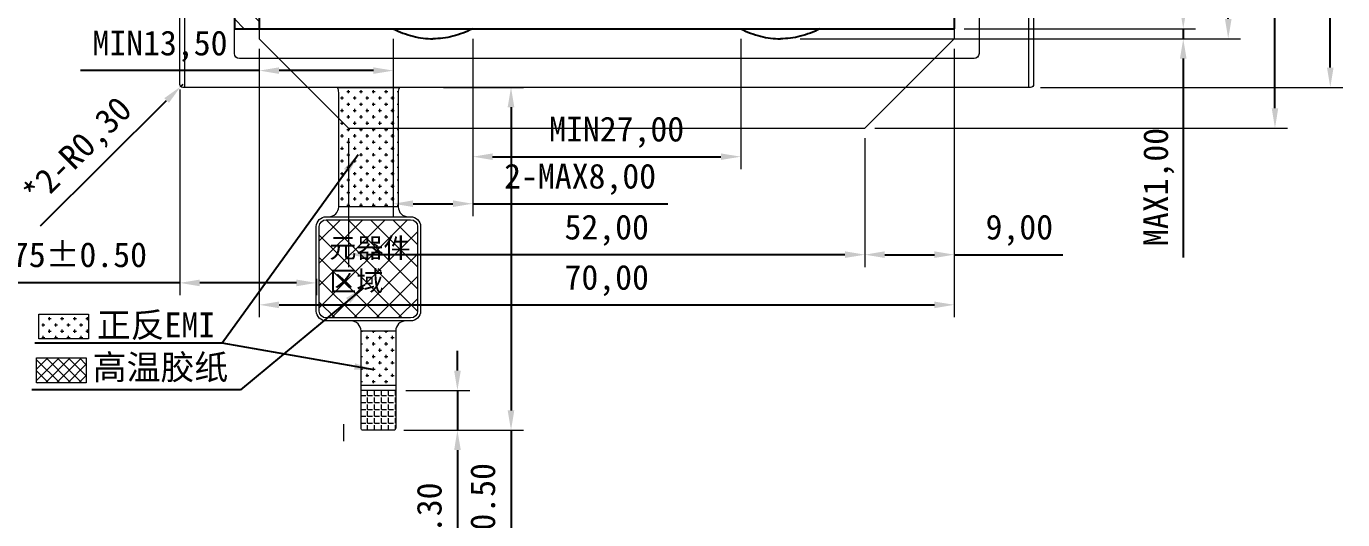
# Model space of a CAD drawing. Header units: millimetres. Extents: x 1946 to 4611, y 2266 to 2855.
# Drawn here: x 3648.4 to 3781, y 2625.5 to 2675.2 of the extents above; entities that cross this region are included whole.
import ezdxf

# ---------------------------------------------------------------- set-up
doc = ezdxf.new("R2010")
doc.units = ezdxf.units.MM
for name, color, linetype, lineweight in [('BACKLIGHT', 7, 'Continuous', 20), ('Cover Lens', 152, 'Continuous', 0), ('EMI', 5, 'Continuous', 0), ('FPC', 30, 'Continuous', 0), ('FPC Stiffener', 7, 'Continuous', 0), ('Sensor', 6, 'Continuous', 0), ('silicone', 193, 'Continuous', 20)]:
    doc.layers.add(name, color=color, linetype=linetype, lineweight=lineweight)
doc.layers.add('Dim', color=4, linetype='Continuous')
doc.layers.add('Mylar', color=2, linetype='Continuous')
doc.styles.add('宋体', font='')
doc.styles.get('宋体').set_extended_font_data('SimSun')
doc.dimstyles.new('DIM', dxfattribs={"dimtxt": 2.5, "dimasz": 2, "dimexe": 1.25, "dimexo": 1, "dimgap": 1, "dimtad": 1, "dimzin": 1, "dimtxsty": '宋体', "dimcen": 2.5, "dimazin": 0, "dimtfac": 1, "dimtmove": 0, "dimatfit": 3, "dimfxl": 0, "dimlwe": 0, "dimarcsym": 0})

# ---------------------------------------------------------------- blocks, each defined once
blk = doc.blocks.new('CG1')
at = {"layer": 'Cover Lens'}
for p, q in [((-41, 66.5), (-41, 67)), ((41, 66.5), (41, 67)), ((-42.5, 65), (-43, 65)), ((42.5, 65), (43, 65))]:
    blk.add_line(p, q, dxfattribs=at)
blk.add_lwpolyline([(-43, -7.6), (-43, 65, -0.414214), (-41, 67), (41, 67, -0.414214), (43, 65), (43, -7.6, -0.414214), (42.7, -7.9), (-42.7, -7.9, -0.414214)], format="xyb", close=True, dxfattribs=at)
blk.add_lwpolyline([(-42.5, -7.9), (-42.5, 65, -0.414214), (-41, 66.5), (41, 66.5, -0.414214), (42.5, 65), (42.5, -7.9)], format="xyb", dxfattribs=at)
blk.add_lwpolyline([(-33, 0), (33, 0), (33, 54), (-33, 54)], close=True, dxfattribs=at)
blk = doc.blocks.new('*D83')
at = {"layer": 'Defpoints', "color": 0}
for p in [(3663.99, 2669.14), (3664.2, 2669.35)]:
    blk.add_point(p, dxfattribs=at)
at = {"layer": 'Dim', "color": 0, "lineweight": -2}
for p, q in [((3664.2, 2669.35), (3663.99, 2669.14)), ((3649.87, 2655.09), (3662.57, 2667.73))]:
    blk.add_line(p, q, dxfattribs=at)
at = {"layer": 'Dim', "color": 0}
blk.add_solid([(3662.33, 2667.96), (3662.8, 2667.49), (3663.99, 2669.14)], dxfattribs=at)
at = {"layer": 'Dim', "color": 0, "insert": (3653.78, 2662.45), "char_height": 2.5, "attachment_point": 5, "rotation": 44.855, "style": '宋体'}
blk.add_mtext('{\\C2;*}2-R0,30', dxfattribs=at)
blk = doc.blocks.new('*D92')
at = {"layer": 'Defpoints', "color": 0}
for p in [(3747.9, 2743.95), (3779.78, 2743.95), (3749.6, 2669.05)]:
    blk.add_point(p, dxfattribs=at)
at = {"layer": 'Dim', "color": 0, "lineweight": 0}
for p, q in [((3748.9, 2743.95), (3781.03, 2743.95)), ((3750.6, 2669.05), (3781.03, 2669.05))]:
    blk.add_line(p, q, dxfattribs=at)
at = {"layer": 'Dim', "color": 0, "lineweight": -2}
blk.add_line((3779.78, 2671.05), (3779.78, 2741.95), dxfattribs=at)
at = {"layer": 'Dim', "color": 0}
for points in [[(3779.45, 2741.95), (3780.11, 2741.95), (3779.78, 2743.95)], [(3779.45, 2671.05), (3780.11, 2671.05), (3779.78, 2669.05)]]:
    blk.add_solid(points, dxfattribs=at)
at = {"layer": 'Dim', "color": 0, "insert": (3777.26, 2706.5), "char_height": 2.5, "attachment_point": 5, "rotation": 90, "style": '宋体'}
blk.add_mtext('{\\C2;*}74,90%%P0.05 OD', dxfattribs=at)
blk = doc.blocks.new('*D101')
at = {"layer": 'Defpoints', "color": 0}
for p in [(3663.9, 2669.85), (3677.65, 2650.77), (3663.9, 2649.36)]:
    blk.add_point(p, dxfattribs=at)
at = {"layer": 'Dim', "color": 0, "lineweight": 0}
for p, q in [((3663.9, 2668.85), (3663.9, 2648.11)), ((3677.65, 2649.77), (3677.65, 2648.11))]:
    blk.add_line(p, q, dxfattribs=at)
at = {"layer": 'Dim', "color": 0, "lineweight": -2}
for p, q in [((3663.9, 2649.36), (3638.87, 2649.36)), ((3675.65, 2649.36), (3665.9, 2649.36))]:
    blk.add_line(p, q, dxfattribs=at)
at = {"layer": 'Dim', "color": 0}
for points in [[(3665.9, 2649.69), (3665.9, 2649.02), (3663.9, 2649.36)], [(3675.65, 2649.69), (3675.65, 2649.02), (3677.65, 2649.36)]]:
    blk.add_solid(points, dxfattribs=at)
at = {"layer": 'Dim', "color": 0, "insert": (3650.39, 2651.88), "char_height": 2.5, "attachment_point": 5, "style": '宋体'}
blk.add_mtext('{\\C2;*}13,75%%P0.50', dxfattribs=at)
blk = doc.blocks.new('*D102')
at = {"layer": 'Defpoints', "color": 0}
for p in [(3689.45, 2669.05), (3685.45, 2634.52), (3697.26, 2634.52)]:
    blk.add_point(p, dxfattribs=at)
at = {"layer": 'Dim', "color": 0, "lineweight": 0}
for p, q in [((3690.45, 2669.05), (3698.51, 2669.05)), ((3686.45, 2634.52), (3698.51, 2634.52))]:
    blk.add_line(p, q, dxfattribs=at)
at = {"layer": 'Dim', "color": 0, "lineweight": -2}
for p, q in [((3697.26, 2667.05), (3697.26, 2636.52)), ((3697.26, 2634.52), (3697.26, 2609.5))]:
    blk.add_line(p, q, dxfattribs=at)
at = {"layer": 'Dim', "color": 0}
for points in [[(3696.92, 2667.05), (3697.59, 2667.05), (3697.26, 2669.05)], [(3696.92, 2636.52), (3697.59, 2636.52), (3697.26, 2634.52)]]:
    blk.add_solid(points, dxfattribs=at)
at = {"layer": 'Dim', "color": 0, "insert": (3694.73, 2621.01), "char_height": 2.5, "attachment_point": 5, "rotation": 90, "style": '宋体'}
blk.add_mtext('{\\C2;*}34,53%%P0.50', dxfattribs=at)
blk = doc.blocks.new('*D103')
at = {"layer": 'Defpoints', "color": 0}
for p in [(3685.65, 2638.52), (3685.45, 2634.52), (3691.86, 2634.52)]:
    blk.add_point(p, dxfattribs=at)
at = {"layer": 'Dim', "color": 0, "lineweight": -2}
for p, q in [((3691.86, 2640.52), (3691.86, 2642.52)), ((3691.86, 2638.52), (3691.86, 2634.52)), ((3691.86, 2632.52), (3691.86, 2609.27))]:
    blk.add_line(p, q, dxfattribs=at)
at = {"layer": 'Dim', "color": 0, "lineweight": 0}
for p, q in [((3686.65, 2638.52), (3693.11, 2638.52)), ((3686.45, 2634.52), (3693.11, 2634.52))]:
    blk.add_line(p, q, dxfattribs=at)
at = {"layer": 'Dim', "color": 0}
for points in [[(3691.53, 2640.52), (3692.2, 2640.52), (3691.86, 2638.52)], [(3691.53, 2632.52), (3692.2, 2632.52), (3691.86, 2634.52)]]:
    blk.add_solid(points, dxfattribs=at)
at = {"layer": 'Dim', "color": 0, "insert": (3689.34, 2619.9), "char_height": 2.5, "attachment_point": 5, "rotation": 90, "style": '宋体'}
blk.add_mtext('{\\C2;*}4,00%%P0.30', dxfattribs=at)
blk = doc.blocks.new('*D155')
at = {"layer": 'Defpoints', "color": 0}
for p in [(3741.9, 2732.95), (3764.97, 2732.95), (3741.9, 2674.95)]:
    blk.add_point(p, dxfattribs=at)
at = {"layer": 'Dim', "color": 0, "lineweight": 0}
for p, q in [((3742.9, 2732.95), (3766.22, 2732.95)), ((3742.9, 2674.95), (3766.22, 2674.95))]:
    blk.add_line(p, q, dxfattribs=at)
at = {"layer": 'Dim', "color": 0, "lineweight": -2}
blk.add_line((3764.97, 2676.95), (3764.97, 2730.95), dxfattribs=at)
at = {"layer": 'Dim', "color": 0}
for points in [[(3764.64, 2730.95), (3765.3, 2730.95), (3764.97, 2732.95)], [(3764.64, 2676.95), (3765.3, 2676.95), (3764.97, 2674.95)]]:
    blk.add_solid(points, dxfattribs=at)
at = {"layer": 'Dim', "color": 0, "insert": (3762.51, 2703.95), "char_height": 2.5, "attachment_point": 5, "rotation": 90, "style": '宋体'}
blk.add_mtext('LCD58,00', dxfattribs=at)
blk = doc.blocks.new('*D162')
at = {"layer": 'Defpoints', "color": 0}
for p in [(3680.9, 2664.95), (3732.9, 2664.95), (3680.9, 2652.2)]:
    blk.add_point(p, dxfattribs=at)
at = {"layer": 'Dim', "color": 0, "lineweight": 0}
for p, q in [((3680.9, 2663.95), (3680.9, 2650.95)), ((3732.9, 2663.95), (3732.9, 2650.95))]:
    blk.add_line(p, q, dxfattribs=at)
at = {"layer": 'Dim', "color": 0, "lineweight": -2}
blk.add_line((3730.9, 2652.2), (3682.9, 2652.2), dxfattribs=at)
at = {"layer": 'Dim', "color": 0}
for points in [[(3682.9, 2652.54), (3682.9, 2651.87), (3680.9, 2652.2)], [(3730.9, 2652.54), (3730.9, 2651.87), (3732.9, 2652.2)]]:
    blk.add_solid(points, dxfattribs=at)
at = {"layer": 'Dim', "color": 0, "insert": (3706.9, 2654.66), "char_height": 2.5, "attachment_point": 5, "style": '宋体'}
blk.add_mtext('52,00', dxfattribs=at)
blk = doc.blocks.new('*D163')
at = {"layer": 'Defpoints', "color": 0}
for p in [(3741.9, 2673.95), (3732.9, 2664.95), (3741.9, 2652.2)]:
    blk.add_point(p, dxfattribs=at)
at = {"layer": 'Dim', "color": 0, "lineweight": 0}
for p, q in [((3741.9, 2672.95), (3741.9, 2650.95)), ((3732.9, 2663.95), (3732.9, 2650.95))]:
    blk.add_line(p, q, dxfattribs=at)
at = {"layer": 'Dim', "color": 0, "lineweight": -2}
for p, q in [((3734.9, 2652.2), (3739.9, 2652.2)), ((3741.9, 2652.2), (3752.85, 2652.2))]:
    blk.add_line(p, q, dxfattribs=at)
at = {"layer": 'Dim', "color": 0}
for points in [[(3734.9, 2652.54), (3734.9, 2651.87), (3732.9, 2652.2)], [(3739.9, 2652.54), (3739.9, 2651.87), (3741.9, 2652.2)]]:
    blk.add_solid(points, dxfattribs=at)
at = {"layer": 'Dim', "color": 0, "insert": (3748.46, 2654.66), "char_height": 2.5, "attachment_point": 5, "style": '宋体'}
blk.add_mtext('9,00', dxfattribs=at)
blk = doc.blocks.new('*D164')
at = {"layer": 'Defpoints', "color": 0}
for p in [(3741.9, 2732.95), (3774.21, 2732.95), (3732.9, 2664.95)]:
    blk.add_point(p, dxfattribs=at)
at = {"layer": 'Dim', "color": 0, "lineweight": 0}
for p, q in [((3742.9, 2732.95), (3775.46, 2732.95)), ((3733.9, 2664.95), (3775.46, 2664.95))]:
    blk.add_line(p, q, dxfattribs=at)
at = {"layer": 'Dim', "color": 0, "lineweight": -2}
blk.add_line((3774.21, 2666.95), (3774.21, 2730.95), dxfattribs=at)
at = {"layer": 'Dim', "color": 0}
for points in [[(3773.88, 2730.95), (3774.54, 2730.95), (3774.21, 2732.95)], [(3773.88, 2666.95), (3774.54, 2666.95), (3774.21, 2664.95)]]:
    blk.add_solid(points, dxfattribs=at)
at = {"layer": 'Dim', "color": 0, "insert": (3771.75, 2698.69), "char_height": 2.5, "attachment_point": 5, "rotation": 90, "style": '宋体'}
blk.add_mtext('{\\C2;*}68,00', dxfattribs=at)
blk = doc.blocks.new('*D168')
at = {"layer": 'Defpoints', "color": 0}
for p in [(3741.9, 2732.95), (3769.5, 2732.95), (3743.4, 2673.95)]:
    blk.add_point(p, dxfattribs=at)
at = {"layer": 'Dim', "color": 0, "lineweight": 0}
for p, q in [((3742.9, 2732.95), (3770.75, 2732.95)), ((3744.4, 2673.95), (3770.75, 2673.95))]:
    blk.add_line(p, q, dxfattribs=at)
at = {"layer": 'Dim', "color": 0, "lineweight": -2}
blk.add_line((3769.5, 2675.95), (3769.5, 2730.95), dxfattribs=at)
at = {"layer": 'Dim', "color": 0}
for points in [[(3769.17, 2730.95), (3769.84, 2730.95), (3769.5, 2732.95)], [(3769.17, 2675.95), (3769.84, 2675.95), (3769.5, 2673.95)]]:
    blk.add_solid(points, dxfattribs=at)
at = {"layer": 'Dim', "color": 0, "insert": (3767.04, 2703.45), "char_height": 2.5, "attachment_point": 5, "rotation": 90, "style": '宋体'}
blk.add_mtext('59,00', dxfattribs=at)
blk = doc.blocks.new('*D173')
at = {"layer": 'Defpoints', "color": 0}
for p in [(3741.9, 2674.95), (3764.97, 2674.95), (3725.4, 2673.95)]:
    blk.add_point(p, dxfattribs=at)
at = {"layer": 'Dim', "color": 0, "lineweight": -2}
for p, q in [((3764.97, 2676.95), (3764.97, 2678.95)), ((3764.97, 2674.95), (3764.97, 2673.95)), ((3764.97, 2671.95), (3764.97, 2651.91))]:
    blk.add_line(p, q, dxfattribs=at)
at = {"layer": 'Dim', "color": 0, "lineweight": 0}
for p, q in [((3742.9, 2674.95), (3766.22, 2674.95)), ((3726.4, 2673.95), (3766.22, 2673.95))]:
    blk.add_line(p, q, dxfattribs=at)
at = {"layer": 'Dim', "color": 0}
for points in [[(3764.64, 2676.95), (3765.3, 2676.95), (3764.97, 2674.95)], [(3764.64, 2671.95), (3765.3, 2671.95), (3764.97, 2673.95)]]:
    blk.add_solid(points, dxfattribs=at)
at = {"layer": 'Dim', "color": 0, "insert": (3762.51, 2659.02), "char_height": 2.5, "attachment_point": 5, "rotation": 90, "style": '宋体'}
blk.add_mtext('MAX1,00', dxfattribs=at)
blk = doc.blocks.new('*D174')
at = {"layer": 'Defpoints', "color": 0}
for p in [(3685.4, 2674.95), (3671.9, 2673.95), (3685.4, 2670.74)]:
    blk.add_point(p, dxfattribs=at)
at = {"layer": 'Dim', "color": 0, "lineweight": 0}
for p, q in [((3685.4, 2673.95), (3685.4, 2669.49)), ((3671.9, 2672.95), (3671.9, 2669.49))]:
    blk.add_line(p, q, dxfattribs=at)
at = {"layer": 'Dim', "color": 0, "lineweight": -2}
for p, q in [((3671.9, 2670.74), (3653.9, 2670.74)), ((3683.4, 2670.74), (3673.9, 2670.74))]:
    blk.add_line(p, q, dxfattribs=at)
at = {"layer": 'Dim', "color": 0}
for points in [[(3673.9, 2671.07), (3673.9, 2670.41), (3671.9, 2670.74)], [(3683.4, 2671.07), (3683.4, 2670.41), (3685.4, 2670.74)]]:
    blk.add_solid(points, dxfattribs=at)
at = {"layer": 'Dim', "color": 0, "insert": (3661.9, 2673.2), "char_height": 2.5, "attachment_point": 5, "style": '宋体'}
blk.add_mtext('MIN13,50', dxfattribs=at)
blk = doc.blocks.new('*D175')
at = {"layer": 'Defpoints', "color": 0}
for p in [(3693.4, 2674.95), (3720.4, 2674.95), (3720.4, 2662.07)]:
    blk.add_point(p, dxfattribs=at)
at = {"layer": 'Dim', "color": 0, "lineweight": 0}
for p, q in [((3693.4, 2673.95), (3693.4, 2660.82)), ((3720.4, 2673.95), (3720.4, 2660.82))]:
    blk.add_line(p, q, dxfattribs=at)
at = {"layer": 'Dim', "color": 0, "lineweight": -2}
blk.add_line((3695.4, 2662.07), (3718.4, 2662.07), dxfattribs=at)
at = {"layer": 'Dim', "color": 0}
for points in [[(3695.4, 2662.4), (3695.4, 2661.74), (3693.4, 2662.07)], [(3718.4, 2662.4), (3718.4, 2661.74), (3720.4, 2662.07)]]:
    blk.add_solid(points, dxfattribs=at)
at = {"layer": 'Dim', "color": 0, "insert": (3707.9, 2664.53), "char_height": 2.5, "attachment_point": 5, "style": '宋体'}
blk.add_mtext('MIN27,00', dxfattribs=at)
blk = doc.blocks.new('*D176')
at = {"layer": 'Defpoints', "color": 0}
for p in [(3685.4, 2674.95), (3693.4, 2674.95), (3693.4, 2657.33)]:
    blk.add_point(p, dxfattribs=at)
at = {"layer": 'Dim', "color": 0, "lineweight": 0}
for p, q in [((3685.4, 2673.95), (3685.4, 2656.08)), ((3693.4, 2673.95), (3693.4, 2656.08))]:
    blk.add_line(p, q, dxfattribs=at)
at = {"layer": 'Dim', "color": 0, "lineweight": -2}
for p, q in [((3687.4, 2657.33), (3691.4, 2657.33)), ((3693.4, 2657.33), (3713.04, 2657.33))]:
    blk.add_line(p, q, dxfattribs=at)
at = {"layer": 'Dim', "color": 0}
for points in [[(3687.4, 2657.67), (3687.4, 2657), (3685.4, 2657.33)], [(3691.4, 2657.67), (3691.4, 2657), (3693.4, 2657.33)]]:
    blk.add_solid(points, dxfattribs=at)
at = {"layer": 'Dim', "color": 0, "insert": (3704.22, 2659.79), "char_height": 2.5, "attachment_point": 5, "style": '宋体'}
blk.add_mtext('2-MAX8,00', dxfattribs=at)
blk = doc.blocks.new('*D190')
at = {"layer": 'Defpoints', "color": 0}
for p in [(3671.9, 2673.95), (3741.9, 2673.95), (3741.9, 2647.15)]:
    blk.add_point(p, dxfattribs=at)
at = {"layer": 'Dim', "color": 0, "lineweight": 0}
for p, q in [((3671.9, 2672.95), (3671.9, 2645.9)), ((3741.9, 2672.95), (3741.9, 2645.9))]:
    blk.add_line(p, q, dxfattribs=at)
at = {"layer": 'Dim', "color": 0, "lineweight": -2}
blk.add_line((3673.9, 2647.15), (3739.9, 2647.15), dxfattribs=at)
at = {"layer": 'Dim', "color": 0}
for points in [[(3673.9, 2647.48), (3673.9, 2646.81), (3671.9, 2647.15)], [(3739.9, 2647.48), (3739.9, 2646.81), (3741.9, 2647.15)]]:
    blk.add_solid(points, dxfattribs=at)
at = {"layer": 'Dim', "color": 0, "insert": (3706.9, 2649.6), "char_height": 2.5, "attachment_point": 5, "style": '宋体'}
blk.add_mtext('70,00', dxfattribs=at)

msp = doc.modelspace()

# ---------------------------------------------------------------- hatches: boundary and pattern name
at = {"layer": 'EMI', "lineweight": 0}
h = msp.add_hatch(dxfattribs=at)
h.set_pattern_fill('CROSS', color=256, scale=0.1, style=0)
h.set_pattern_definition([(0, (1445.5195, -0.919), (0.635, 0.635), [0.3175, -0.9525]), (90, (1445.67825, -1.07774), (-0.635, 0.635), [0.3175, -0.9525])])
h.paths.add_polyline_path([(3685.64925, 2644.52453), (3685.64925, 2639.02453), (3682.14925, 2639.02453), (3682.14925, 2644.52453)])
edge = h.paths.add_edge_path()
edge.add_line((3679.76554, 2669.0507), (3686.03296, 2669.0507))
edge.add_arc((3686.89865, 2668.55128), 0.99942, 150.0191092, 180.359185)
edge.add_line((3685.89925, 2668.54501), (3685.89925, 2657.02453))
edge.add_line((3685.89925, 2657.02453), (3679.89925, 2657.02453))
edge.add_line((3679.89925, 2657.02453), (3679.89925, 2668.54501))
edge.add_arc((3678.89986, 2668.55128), 0.99941, 359.6403533, 389.9806256)
h = msp.add_hatch(dxfattribs=at)
h.set_pattern_fill('CROSS', color=256, scale=0.1, style=0)
h.set_pattern_definition([(0, (1623.0709, -0.28617), (0.635, 0.635), [0.3175, -0.9525]), (90, (1623.2296, -0.4449), (-0.635, 0.635), [0.3175, -0.9525])])
h.paths.add_polyline_path([(3654.69887, 2643.72396), (3649.69887, 2643.72396), (3649.69887, 2646.22396), (3654.69887, 2646.22396)])
at = {"layer": 'FPC Stiffener', "lineweight": 0}
h = msp.add_hatch(dxfattribs=at)
h.set_pattern_fill('ANGLE', color=26, scale=0.1, style=0)
h.set_pattern_definition([(0, (1445.5195, -0.919), (0, 0.6985), [0.508, -0.1905]), (90, (1445.5195, -0.919), (-0.6985, 4e-17), [0.508, -0.1905])])
h.paths.add_polyline_path([(3685.64925, 2638.52453), (3682.14925, 2638.52453), (3682.14925, 2634.72453, 0.414213562), (3682.34925, 2634.52453), (3685.44925, 2634.52453, 0.414213562), (3685.64925, 2634.72453)])
at = {"layer": 'Mylar', "lineweight": 0}
h = msp.add_hatch(dxfattribs=at)
h.set_pattern_fill('ANSI37', color=256, scale=0.5, style=0)
h.set_pattern_definition([(45, (1445.5195, -0.919), (-1.122532, 1.122532), []), (135, (1445.5195, -0.919), (-1.122532, -1.122532), [])])
edge = h.paths.add_edge_path()
edge.add_line((3687.84925, 2655.02453), (3687.84925, 2646.52453))
edge.add_arc((3687.14925, 2646.52453), 0.7, -90, 0, ccw=False)
edge.add_line((3687.14925, 2645.82453), (3678.64925, 2645.82453))
edge.add_arc((3678.64925, 2646.52453), 0.7, 180, 270, ccw=False)
edge.add_line((3677.94925, 2646.52453), (3677.94925, 2655.02453))
edge.add_arc((3678.64925, 2655.02453), 0.7, 90, 180, ccw=False)
edge.add_line((3678.64925, 2655.72453), (3687.14925, 2655.72453))
edge.add_arc((3687.14925, 2655.02453), 0.7, 0, 90, ccw=False)
h = msp.add_hatch(dxfattribs=at)
h.set_pattern_fill('ANSI37', color=256, scale=0.25, style=0)
h.set_pattern_definition([(45, (2429.766, 2032.727), (-0.561266, 0.561266), []), (135, (2429.766, 2032.727), (-0.561266, -0.561266), [])])
h.paths.add_polyline_path([(3654.47896, 2639.29903), (3649.47896, 2639.29903), (3649.47896, 2641.79903), (3654.47896, 2641.79903)])
at = {"layer": 'silicone', "lineweight": 15}
h = msp.add_hatch(dxfattribs=at)
h.set_pattern_fill('ANSI31', color=256, scale=0.5, style=0)
h.set_pattern_definition([(135, (9196.0633, 1807.7874), (1.122532, 1.122532), [])])
h.paths.add_polyline_path([(3671.89925, 2732.9507), (3669.39925, 2732.9507), (3669.39925, 2674.9507), (3671.89925, 2674.9507)])

# ---------------------------------------------------------------- linework, layer by layer
at = {"color": 130, "linetype": 'Continuous'}
for p, q in [((3669.39925, 2732.9507), (3669.39925, 2674.9507)), ((3671.89925, 2732.9507), (3671.89925, 2674.9507)), ((3741.89925, 2732.9507), (3741.89925, 2674.9507)), ((3669.39925, 2674.9507), (3741.89925, 2674.9507))]:
    msp.add_line(p, q, dxfattribs=at)
for points in [[(3685.39925, 2674.9507), (3686.03608, 2674.63228), (3687.02768, 2674.25059), (3688.39131, 2673.99319), (3689.06527, 2673.9507), (3689.39925, 2673.9507)], [(3693.39925, 2674.9507), (3692.76242, 2674.63228), (3691.77082, 2674.25059), (3690.40719, 2673.99319), (3689.73323, 2673.9507), (3689.39925, 2673.9507)], [(3720.39925, 2674.9507), (3721.03608, 2674.63228), (3722.02768, 2674.25059), (3723.39131, 2673.99319), (3724.06527, 2673.9507), (3724.39925, 2673.9507)], [(3728.39925, 2674.9507), (3727.76242, 2674.63228), (3726.77082, 2674.25059), (3725.40719, 2673.99319), (3724.73323, 2673.9507), (3724.39925, 2673.9507)]]:
    msp.add_open_spline(points, degree=3, knots=[0, 0, 0, 0, 0.514032829, 0.758878467, 1, 1, 1, 1], dxfattribs=at)
at = {"layer": 'BACKLIGHT', "lineweight": 15}
for p, q in [((3671.89925, 2674.9507), (3671.89925, 2673.9507)), ((3741.89925, 2674.9507), (3741.89925, 2673.9507)), ((3680.89925, 2664.9507), (3671.89925, 2673.9507)), ((3732.89925, 2664.9507), (3741.89925, 2673.9507)), ((3680.89925, 2664.9507), (3732.89925, 2664.9507)), ((3680.39925, 2635.11823), (3680.39925, 2633.41823))]:
    msp.add_line(p, q, dxfattribs=at)
at = {"layer": 'EMI', "lineweight": 0}
msp.add_lwpolyline([(3679.76554, 2669.0507), (3686.03296, 2669.0507, 0.133162373), (3685.89925, 2668.54501), (3685.89925, 2657.02453), (3679.89925, 2657.02453), (3679.89925, 2668.54501, 0.133163246)], format="xyb", close=True, dxfattribs=at)
for points in [[(3654.69887, 2643.72396), (3649.69887, 2643.72396), (3649.69887, 2646.22396), (3654.69887, 2646.22396)], [(3685.64925, 2644.52453), (3685.64925, 2639.02453), (3682.14925, 2639.02453), (3682.14925, 2644.52453)]]:
    msp.add_lwpolyline(points, close=True, dxfattribs=at)
at = {"layer": 'FPC'}
msp.add_line((3685.64925, 2638.52453), (3682.14925, 2638.52453), dxfattribs=at)
msp.add_lwpolyline([(3686.03296, 2669.0507, 0.133162373), (3685.89925, 2668.54501), (3685.89925, 2657.02453, 0.414213562), (3686.89925, 2656.02453), (3687.14925, 2656.02453, -0.414213562), (3688.14925, 2655.02453), (3688.14925, 2646.52453, -0.414213562), (3687.14925, 2645.52453), (3686.64925, 2645.52453, 0.414213562), (3685.64925, 2644.52453), (3685.64925, 2634.72453, -0.414213562), (3685.44925, 2634.52453), (3682.34925, 2634.52453, -0.414213562), (3682.14925, 2634.72453), (3682.14925, 2644.52453, 0.414213562), (3681.14925, 2645.52453), (3678.64925, 2645.52453, -0.414213562), (3677.64925, 2646.52453), (3677.64925, 2655.02453, -0.414213562), (3678.64925, 2656.02453), (3678.89925, 2656.02453, 0.414213562), (3679.89925, 2657.02453), (3679.89925, 2668.54501, 0.133163246), (3679.76554, 2669.0507, 0.133163246)], format="xyb", dxfattribs=at)
msp.add_lwpolyline([(3688.14925, 2655.02453), (3688.14925, 2646.52453, -0.414213562), (3687.14925, 2645.52453), (3678.64925, 2645.52453, -0.414213562), (3677.64925, 2646.52453), (3677.64925, 2655.02453, -0.414213562), (3678.64925, 2656.02453), (3687.14925, 2656.02453, -0.414213562)], format="xyb", close=True, dxfattribs=at)
at = {"layer": 'Mylar', "lineweight": 0}
msp.add_lwpolyline([(3687.84925, 2655.02453), (3687.84925, 2646.52453, -0.414213562), (3687.14925, 2645.82453), (3678.64925, 2645.82453, -0.414213562), (3677.94925, 2646.52453), (3677.94925, 2655.02453, -0.414213562), (3678.64925, 2655.72453), (3687.14925, 2655.72453, -0.414213562)], format="xyb", close=True, dxfattribs=at)
msp.add_lwpolyline([(3654.47896, 2639.29903), (3649.47896, 2639.29903), (3649.47896, 2641.79903), (3654.47896, 2641.79903)], close=True, dxfattribs=at)
at = {"layer": 'Sensor'}
msp.add_lwpolyline([(3744.39925, 2733.4507), (3744.39925, 2672.4507, -0.414213562), (3743.89925, 2671.9507), (3669.89925, 2671.9507, -0.414213562), (3669.39925, 2672.4507), (3669.39925, 2733.4507, -0.414213562), (3669.89925, 2733.9507), (3743.89925, 2733.9507, -0.414213562)], format="xyb", close=True, dxfattribs=at)

# ---------------------------------------------------------------- block references
at = {"layer": 'Cover Lens'}
msp.add_blockref('CG1', (3706.89925, 2676.9507), dxfattribs=at)

# ---------------------------------------------------------------- texts
at = {"layer": 'Dim', "insert": (3678.95566, 2653.89069), "char_height": 2, "attachment_point": 1, "style": '宋体'}
msp.add_mtext_dynamic_manual_height_columns('元器件区域', width=8.3576114, gutter_width=12.5, heights=[0], dxfattribs=at)
at = {"layer": 'Dim', "linetype": 'ByBlock', "lineweight": 0, "char_height": 2.5, "attachment_point": 5, "style": '宋体'}
for s, insert in [('正反EMI', (3661.50116, 2644.98541)), ('高温胶纸', (3661.95126, 2640.72581))]:
    msp.add_mtext(s, dxfattribs=dict(at, insert=insert))

# ---------------------------------------------------------------- dimensions: what is measured, and where the dimension line sits
at = {"layer": 'Dim'}
for base, p1, p2, text, picture, middle in [((3779.77887, 2743.9507), (3749.59925, 2669.0507), (3747.89925, 2743.9507), '{\\C2;*}<>%%P0.05 OD', '*D92', (3777.25804, 2706.5007)), ((3691.86217, 2634.52453), (3685.64925, 2638.52453), (3685.44925, 2634.52453), '{\\C2;*}<>%%P0.30', '*D103', (3689.34133, 2619.89953))]:
    dim = msp.add_linear_dim(base=base, p1=p1, p2=p2, angle=90, text=text, dimstyle='DIM', dxfattribs=at)
    dim.commit()
    dim.dimension.update_dxf_attribs({"geometry": picture, "text_midpoint": middle})
for base, p1, p2, text, picture, middle in [((3774.2088, 2732.9507), (3732.89925, 2664.9507), (3741.89925, 2732.9507), '{\\C2;*}<>', '*D164', (3774.2088, 2698.68667)), ((3764.96981, 2732.9507), (3741.89925, 2674.9507), (3741.89925, 2732.9507), 'LCD<>', '*D155', (3764.96981, 2703.9507)), ((3764.96981, 2674.9507), (3725.39925, 2673.9507), (3741.89925, 2674.9507), 'MAX<>', '*D173', (3764.96981, 2659.02394)), ((3697.25511, 2634.52453), (3689.45022, 2669.0507), (3685.44925, 2634.52453), '{\\C2;*}<>%%P0.50', '*D102', (3697.25511, 2621.01064))]:
    dim = msp.add_linear_dim(base=base, p1=p1, p2=p2, angle=90, text=text, dimstyle='DIM', dxfattribs=at)
    dim.commit()
    dim.dimension.update_dxf_attribs({"geometry": picture, "text_midpoint": middle, "dimtype": 160})
dim = msp.add_linear_dim(base=(3769.50318, 2732.9507), p1=(3743.39925, 2673.9507), p2=(3741.89925, 2732.9507), angle=90, dimstyle='DIM', dxfattribs=at)
dim.commit()
dim.dimension.update_dxf_attribs({"geometry": '*D168', "text_midpoint": (3769.50318, 2703.4507), "dimtype": 160})
for base, p1, p2, text, picture, middle in [((3685.39925, 2670.74099), (3671.89925, 2673.9507), (3685.39925, 2674.9507), 'MIN<>', '*D174', (3661.89925, 2670.74099)), ((3693.39925, 2657.33426), (3685.39925, 2674.9507), (3693.39925, 2674.9507), '2-MAX<>', '*D176', (3704.2187, 2657.33426)), ((3720.39925, 2662.06862), (3693.39925, 2674.9507), (3720.39925, 2674.9507), 'MIN<>', '*D175', (3707.89925, 2662.06862))]:
    dim = msp.add_linear_dim(base=base, p1=p1, p2=p2, text=text, dimstyle='DIM', dxfattribs=at)
    dim.commit()
    dim.dimension.update_dxf_attribs({"geometry": picture, "text_midpoint": middle, "dimtype": 160})
for base, p1, p2, picture, middle in [((3741.89925, 2647.14622), (3671.89925, 2673.9507), (3741.89925, 2673.9507), '*D190', (3706.89925, 2649.60456)), ((3680.89925, 2652.2033), (3732.89925, 2664.9507), (3680.89925, 2664.9507), '*D162', (3706.89925, 2654.66164))]:
    dim = msp.add_linear_dim(base=base, p1=p1, p2=p2, dimstyle='DIM', dxfattribs=at)
    dim.commit()
    dim.dimension.update_dxf_attribs({"geometry": picture, "text_midpoint": middle})
dim = msp.add_linear_dim(base=(3741.89925, 2652.2033), p1=(3732.89925, 2664.9507), p2=(3741.89925, 2673.9507), dimstyle='DIM', dxfattribs=at)
dim.commit()
dim.dimension.update_dxf_attribs({"geometry": '*D163', "text_midpoint": (3748.45925, 2652.2033), "dimtype": 160})
dim = msp.add_linear_dim(base=(3663.89925, 2649.35808), p1=(3677.64925, 2650.77453), p2=(3663.89925, 2669.84986), text='{\\C2;*}<>%%P0.50', dimstyle='DIM', dxfattribs=at)
dim.commit()
dim.dimension.update_dxf_attribs({"geometry": '*D101', "text_midpoint": (3650.38536, 2651.87891)})
dim = msp.add_radius_dim(center=(3664.19925, 2669.3507), mpoint=(3663.98658, 2669.1391), text='{\\C2;*}2-<>', dimstyle='DIM', dxfattribs=at)
dim.commit()
dim.dimension.update_dxf_attribs({"geometry": '*D83', "text_midpoint": (3653.77549, 2662.44741)})

# ---------------------------------------------------------------- leaders
for points in [[(3681.85793, 2662.27103), (3668.16696, 2643.30155), (3649.29139, 2643.30155)], [(3682.39401, 2648.86797), (3670.00404, 2638.59044), (3648.97766, 2638.59044)], [(3683.47243, 2640.59162), (3668.16696, 2643.30155)]]:
    msp.add_leader(points, dimstyle='DIM', override={"dimgap": 1, "dimtad": 0}, dxfattribs=at)

doc.saveas('drawing.dxf')
